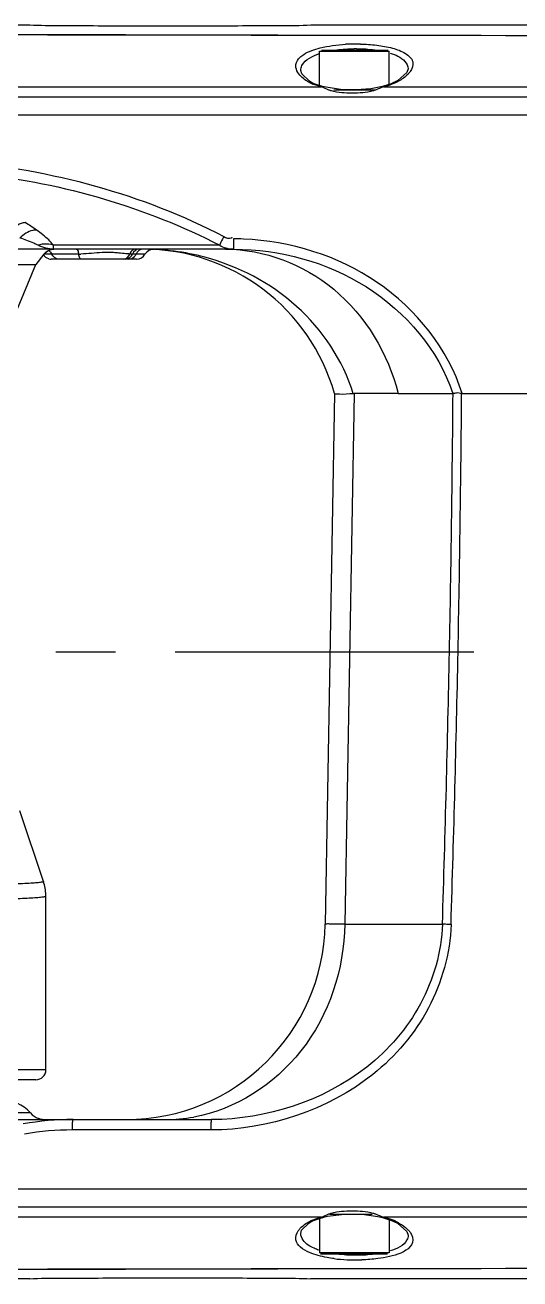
# Model space of a CAD drawing. Header units: millimetres. Extents: x 4086 to 8300, y 123 to 1549.
# Drawn here: x 6885.49 to 6897.92, y 989.29 to 1020.8 of the extents above; entities that cross this region are included whole.
import ezdxf

# ---------------------------------------------------------------- set-up
doc = ezdxf.new("R2010")
doc.units = ezdxf.units.MM
doc.linetypes.add('CENTER', pattern=[0.6, 0.375, -0.075, 0.075, -0.075])
doc.layers.add('中心线', color=7, linetype='Continuous')
doc.layers.add('外形图', color=7, linetype='Continuous')

msp = doc.modelspace()

# ---------------------------------------------------------------- linework, layer by layer
at = {"layer": '中心线', "linetype": 'CENTER', "ltscale": 20}
msp.add_line((6992.764, 1005.043), (6836.9537, 1005.043), dxfattribs=at)
at = {"layer": '外形图'}
for p, q in [((6885.609, 1020.793), (6882.864, 1020.793)), ((6890.014, 1020.7679), (6888.264, 1020.7679)), ((6892.889, 1019.2555), (6892.889, 1020.143)), ((6892.889, 1020.143), (6894.639, 1020.143)), ((6892.9353, 1020.168), (6894.614, 1020.168)), ((6894.639, 1019.3096), (6894.639, 1020.143)), ((6892.441, 1019.5719), (6892.4168, 1019.658)), ((6892.4169, 1019.651), (6892.4168, 1019.6572)), ((6895.112, 1019.701), (6895.112, 1019.6972)), ((6892.6334, 1019.388), (6892.441, 1019.5719)), ((6892.6986, 1019.3496), (6892.6334, 1019.388)), ((6892.6372, 1019.3523), (6892.6986, 1019.3496)), ((6892.7491, 1019.3249), (6892.7004, 1019.3486)), ((6894.7133, 1019.3328), (6894.4665, 1019.2557)), ((6894.7529, 1019.3511), (6894.7133, 1019.3328)), ((6894.8073, 1019.3524), (6894.7538, 1019.3515)), ((6894.8582, 1019.4089), (6894.7545, 1019.3518)), ((6892.424, 1019.246), (6892.499, 1019.246)), ((6892.499, 1019.246), (6892.7004, 1019.246)), ((6892.7004, 1019.246), (6892.889, 1019.246)), ((6892.9647, 1019.2555), (6892.7491, 1019.3249)), ((6892.889, 1019.246), (6892.9336, 1019.246)), ((6892.9644, 1019.2556), (6892.9647, 1019.2555)), ((6893.243, 1019.168), (6894.2925, 1019.168)), ((6894.4663, 1019.2556), (6894.1793, 1019.1921)), ((6894.4665, 1019.2557), (6894.4663, 1019.2556)), ((6894.4918, 1019.2459), (6894.4665, 1019.2557)), ((6894.4917, 1019.2446), (6894.7528, 1019.2446)), ((6894.7528, 1019.2446), (6895.0275, 1019.2446)), ((6892.2382, 1018.9952), (6892.424, 1018.9952)), ((6892.424, 1018.9952), (6892.4989, 1018.9952)), ((6892.4989, 1018.9952), (6892.8889, 1018.9952)), ((6892.8889, 1018.9952), (6892.9645, 1018.9952)), ((6892.9645, 1018.9952), (6893.7103, 1018.9952)), ((6893.7103, 1018.9952), (6894.4662, 1018.9951)), ((6894.4662, 1018.9951), (6894.6387, 1018.9951)), ((6894.6387, 1018.9951), (6895.0273, 1018.9951)), ((6864.219, 1018.543), (6886.2659, 1018.543)), ((6886.2659, 1018.543), (6888.2639, 1018.543)), ((6888.2639, 1018.543), (6890.0139, 1018.543)), ((6890.0139, 1018.543), (6892.0119, 1018.543)), ((6892.0119, 1018.543), (6926.4577, 1018.543)), ((6890.38, 1015.265), (6886.2028, 1015.265)), ((6890.5288, 1015.1669), (6885.201, 1015.1669)), ((6885.9649, 1015.0393), (6885.7658, 1014.7808)), ((6885.9649, 1015.0393), (6885.9658, 1015.0405)), ((6885.9917, 1015.0609), (6886.0129, 1015.0798)), ((6886.0201, 1015.0866), (6886.0318, 1015.0972)), ((6886.0273, 1015.0931), (6886.0567, 1015.1168)), ((6886.0567, 1015.1168), (6886.0885, 1015.1348)), ((6888.289, 1014.9169), (6886.1508, 1014.9169)), ((6886.1609, 1015.1624), (6886.2149, 1015.167)), ((6886.8402, 1015.0419), (6886.161, 1015.0419)), ((6888.1434, 1015.043), (6888.1187, 1015.0444)), ((6888.2782, 1015.0419), (6888.1884, 1015.0419)), ((6890.7348, 1015.1669), (6890.5288, 1015.1669)), ((6884.683, 1014.7808), (6885.7658, 1014.7808)), ((6885.0198, 1012.9769), (6885.7658, 1014.7808)), ((6893.264, 1011.543), (6893.0312, 998.2059)), ((6893.7547, 1011.543), (6893.5219, 998.2059)), ((6894.8639, 1011.543), (6893.7547, 1011.543)), ((6894.8639, 1011.543), (6896.2417, 1011.543)), ((6896.4578, 1011.543), (6933.5735, 1011.543)), ((6896.367, 1005.043), (6896.1509, 1005.0474)), ((6885.954, 999.2729), (6885.3614, 1001.0506)), ((6886.014, 998.9028), (6886.0133, 998.9427)), ((6886.014, 994.543), (6886.014, 998.9027)), ((6886.014, 998.9027), (6886.014, 998.9026)), ((6893.5219, 998.2059), (6895.9747, 998.2059)), ((6886.014, 994.543), (6871.1499, 994.543)), ((6885.764, 994.293), (6863.5773, 994.293)), ((6885.6257, 993.4598), (6883.3613, 993.4598)), ((6883.6525, 993.2931), (6890.1756, 993.2931)), ((6885.8305, 993.3218), (6885.8294, 993.3225)), ((6889.0133, 993.0323), (6886.6834, 993.0323)), ((6890.1643, 993.0323), (6889.0133, 993.0323)), ((6886.0131, 991.543), (6864.2189, 991.543)), ((6886.2659, 991.543), (6886.0131, 991.543)), ((6888.2639, 991.543), (6886.2659, 991.543)), ((6890.014, 991.543), (6888.2639, 991.543)), ((6890.4724, 991.543), (6890.014, 991.543)), ((6892.0119, 991.543), (6890.4724, 991.543)), ((6926.4993, 991.543), (6892.0119, 991.543)), ((6892.8889, 991.0908), (6892.4998, 991.0908)), ((6892.9645, 991.0908), (6892.8889, 991.0908)), ((6893.7112, 991.0909), (6892.9645, 991.0908)), ((6894.4661, 991.0909), (6893.7112, 991.0909)), ((6894.6387, 991.0909), (6894.4661, 991.0909)), ((6895.0287, 991.091), (6894.6387, 991.0909)), ((6895.1037, 991.091), (6895.0287, 991.091)), ((6892.7001, 990.8401), (6892.4998, 990.8401)), ((6892.6208, 990.6898), (6892.6985, 990.7363)), ((6892.6372, 990.7337), (6892.6985, 990.7363)), ((6892.889, 990.8401), (6892.7001, 990.8401)), ((6892.7001, 990.7373), (6892.7341, 990.7543)), ((6892.7341, 990.7543), (6892.9646, 990.8305)), ((6892.9337, 990.8401), (6892.889, 990.8401)), ((6892.889, 990.8305), (6892.889, 989.943)), ((6892.9645, 990.8305), (6893.0896, 990.8622)), ((6892.9645, 990.8305), (6892.9646, 990.8305)), ((6893.0896, 990.8622), (6893.5151, 990.915)), ((6893.1435, 990.918), (6894.2121, 990.918)), ((6893.5151, 990.915), (6893.9581, 990.9134)), ((6893.9581, 990.9134), (6894.3499, 990.859)), ((6894.3499, 990.859), (6894.4664, 990.8304)), ((6894.4661, 990.8305), (6894.6957, 990.7606)), ((6894.4918, 990.8402), (6894.4664, 990.8304)), ((6894.7539, 990.8414), (6894.4917, 990.8414)), ((6894.639, 990.7779), (6894.639, 989.943)), ((6894.6957, 990.7606), (6894.754, 990.7344)), ((6894.8073, 990.7336), (6894.7538, 990.7346)), ((6895.0289, 990.8414), (6894.7539, 990.8414)), ((6894.7544, 990.7342), (6894.8436, 990.6859)), ((6894.8436, 990.6859), (6895.08, 990.4796)), ((6892.4168, 990.4288), (6892.4169, 990.435)), ((6895.08, 990.4796), (6895.112, 990.3844)), ((6895.112, 990.3888), (6895.112, 990.3846)), ((6894.639, 989.943), (6892.889, 989.943)), ((6892.914, 989.918), (6894.5927, 989.918)), ((6885.609, 989.293), (6882.8811, 989.293)), ((6888.264, 989.3181), (6890.014, 989.3181))]:
    msp.add_line(p, q, dxfattribs=at)
for points in [[(6895.112, 1019.7011), (6895.0804, 1019.607), (6894.8582, 1019.4089)], [(6893.413, 1019.1751), (6893.0522, 1019.2334), (6892.9644, 1019.2556)], [(6894.1793, 1019.1921), (6893.8075, 1019.1694), (6893.413, 1019.1751)], [(6886.0318, 1015.0972), (6886.0788, 1015.1311), (6886.1609, 1015.1624)], [(6888.1884, 1015.0419), (6888.1666, 1015.0422), (6888.1434, 1015.043)], [(6893.736, 1011.5423), (6893.7453, 1011.5429), (6893.7547, 1011.543)], [(6886.014, 998.9027), (6886.0139, 998.9202), (6886.0133, 998.9427)], [(6892.4168, 990.428), (6892.4388, 990.5102), (6892.6208, 990.6898)]]:
    msp.add_lwpolyline(points, dxfattribs=at)
for centre, radius, start, end in [((6928.8363, 20389.7371), 19369.2232, 269.86413217, 269.98495875), ((6893.8085, 1015.6618), 4.6598, 88.67086, 93.26853), ((6893.8061, 1016.2576), 3.9467, 89.80347, 90.64549), ((6893.0861, 1020.2006), 0.9601, 245.54995, 247.63209), ((6894.1149, 1020.7381), 1.549, 296.55099, 299.26461), ((6894.0702, 1021.1036), 1.9049, 282.78703, 286.23604), ((6886.0259, 1014.6018), 0.6948, 103.97827, 107.34579), ((6890.6807, 1008.6505), 6.7759, 87.51809, 89.62329), ((6886.1511, 1015.1677), 0.2508, 256.14705, 269.94708), ((6886.8392, 1016.8427), 1.8007, 270.03379, 271.62268), ((6887.5758, 1011.7854), 3.2981, 91.31759, 92.57513), ((6887.5653, 1012.2273), 2.856, 87.08865, 91.31285), ((6887.54, 1011.7647), 3.3193, 85.86477, 87.05708), ((6887.4769, 1010.8997), 4.1865, 84.93037, 85.85719), ((6888.2782, 1007.9974), 7.0445, 89.68638, 89.99965), ((6888.289, 1015.1669), 0.25, 270, 329.04791), ((6888.4571, 1010.1669), 5, 15.96756, 90), ((6888.7178, 1014.9098), 0.25, 86.85356, 149.04791), ((6890.7401, 1015.8786), 0.7117, 266.20765, 269.56978), ((6329.8529, 1016.2083), 566.408, 358.870932, 359.528075), ((6329.1703, 1016.2152), 567.3067, 358.871584, 359.528268), ((6329.5899, 1016.2129), 566.671, 358.179013, 358.870989), ((6328.9319, 1016.2191), 567.5451, 358.180127, 358.871662), ((6884.8378, 998.9017), 1.1763, 1.99865, 18.3943), ((6888.032, 998.2931), 5, 270, 359), ((6885.764, 994.543), 0.25, 270, 0), ((6884.8804, 992.793), 1, 41.81532, 90), ((6886.6969, 986.0764), 7.2167, 90.00718, 99.99447), ((6885.9984, 993.7931), 0.5, 221.81532, 250.24535), ((6889.0121, 997.3795), 4.0864, 270.01709, 280.09963), ((6886.6841, 985.9659), 7.0663, 90.00626, 99.84861), ((6894.0702, 988.9823), 1.9051, 73.76612, 77.21312), ((6894.3052, 989.7022), 1.1474, 66.433, 69.42494), ((6894.3923, 989.9021), 0.9294, 63.47906, 66.42779), ((6894.1154, 989.3491), 1.5478, 60.6495, 63.44808), ((6893.7797, 993.9475), 4.1822, 262.77436, 267.25971), ((6893.8087, 994.4347), 4.6702, 267.18995, 271.74307), ((6928.842, -18384.0075), 19373.5797, 90.01505478, 90.1358542)]:
    msp.add_arc(centre, radius, start, end, dxfattribs=at)
for points, knots in [([(6888.264, 1020.7679), (6887.6378, 1020.7679), (6886.7531, 1020.7836), (6885.8675, 1020.7801), (6885.609, 1020.793)], [0, 0, 0, 0, 0.7075522, 1, 1, 1, 1]), ([(6892.669, 1020.793), (6892.4108, 1020.7754), (6891.5247, 1020.7893), (6890.6403, 1020.7679), (6890.014, 1020.7679)], [0, 0, 0, 0, 0.292441, 1, 1, 1, 1]), ([(6892.4004, 1019.9916), (6892.428, 1020.0172), (6892.5791, 1020.1284), (6892.7611, 1020.1877), (6892.9055, 1020.2237)], [0, 0, 0, 0, 0.2018256, 1, 1, 1, 1]), ([(6892.4167, 1019.658), (6892.4169, 1019.7002), (6892.4778, 1019.9219), (6892.7191, 1020.025), (6892.8879, 1020.08)], [0, 0, 0, 0, 0.1923447, 1, 1, 1, 1]), ([(6894.663, 1020.0943), (6894.7296, 1020.0736), (6894.916, 1020.0094), (6895.1126, 1019.8365), (6895.1122, 1019.7011)], [0, 0, 0, 0, 0.3396103, 1, 1, 1, 1]), ([(6895.0469, 1020.0853), (6895.1261, 1020.0363), (6895.2813, 1019.8968), (6895.2157, 1019.6966), (6895.1663, 1019.6286)], [0, 0, 0, 0, 0.5258737, 1, 1, 1, 1]), ([(6892.5457, 1019.4078), (6892.5027, 1019.4367), (6892.3756, 1019.5322), (6892.2749, 1019.7013), (6892.2934, 1019.8105)], [0, 0, 0, 0, 0.318771, 1, 1, 1, 1]), ([(6892.6372, 1019.3523), (6892.6212, 1019.3611), (6892.5903, 1019.3789), (6892.5602, 1019.398), (6892.5457, 1019.4078)], [0, 0, 0, 0, 0.5107182, 1, 1, 1, 1]), ([(6892.6888, 1019.3266), (6892.6798, 1019.3307), (6892.6625, 1019.3389), (6892.6454, 1019.3478), (6892.6372, 1019.3523)], [0, 0, 0, 0, 0.5091933, 1, 1, 1, 1]), ([(6895.1663, 1019.6286), (6895.1581, 1019.6174), (6895.1403, 1019.5949), (6895.1209, 1019.5737), (6895.1106, 1019.5631)], [0, 0, 0, 0, 0.48556, 1, 1, 1, 1]), ([(6892.9336, 1019.246), (6892.9385, 1019.2498), (6892.9482, 1019.2561), (6892.9597, 1019.2599), (6892.9652, 1019.26)], [0, 0, 0, 0, 0.526836, 1, 1, 1, 1]), ([(6893.188, 1019.1425), (6893.1765, 1019.146), (6893.1539, 1019.1533), (6893.1316, 1019.1615), (6893.1205, 1019.1658)], [0, 0, 0, 0, 0.5019946, 1, 1, 1, 1]), ([(6894.2292, 1019.1429), (6894.0616, 1019.093), (6893.7083, 1019.0849), (6893.3546, 1019.0922), (6893.188, 1019.1425)], [0, 0, 0, 0, 0.5010134, 1, 1, 1, 1]), ([(6894.2971, 1019.1658), (6894.2859, 1019.1616), (6894.2634, 1019.1536), (6894.2406, 1019.1463), (6894.2292, 1019.1429)], [0, 0, 0, 0, 0.4987821, 1, 1, 1, 1]), ([(6895.0273, 1018.9951), (6899.8106, 1018.9948), (6909.3781, 1018.9746), (6918.948, 1019.0291), (6923.7313, 1018.9106)], [0, 0, 0, 0, 0.4999262, 1, 1, 1, 1]), ([(6895.0275, 1019.2446), (6898.3583, 1019.2447), (6904.3303, 1019.2413), (6912.1304, 1019.2531), (6918.372, 1019.2255), (6921.9803, 1019.2885), (6923.7519, 1019.164)], [0, 0, 0, 0, 0.3478694, 0.6237322, 0.8145253, 1, 1, 1, 1]), ([(6885.4917, 1015.8336), (6885.4583, 1015.8336), (6885.2835, 1015.7884), (6885.1535, 1015.6491), (6885.0682, 1015.5346)], [0, 0, 0, 0, 0.1893832, 1, 1, 1, 1]), ([(6885.7802, 1015.6453), (6885.7479, 1015.6483), (6885.5887, 1015.6325), (6885.4511, 1015.5329), (6885.362, 1015.4454)], [0, 0, 0, 0, 0.2062683, 1, 1, 1, 1]), ([(6886.2159, 1015.1669), (6886.2077, 1015.1669), (6886.2113, 1015.2182), (6886.2041, 1015.2402), (6886.2028, 1015.265)], [0, 0, 0, 0, 0.2496546, 1, 1, 1, 1]), ([(6890.4827, 1015.4852), (6890.4706, 1015.462), (6890.4348, 1015.3895), (6890.3956, 1015.3176), (6890.38, 1015.265)], [0, 0, 0, 0, 0.3232826, 1, 1, 1, 1]), ([(6890.6759, 1015.4526), (6890.6795, 1015.4544), (6890.6867, 1015.4585), (6890.6937, 1015.4631), (6890.6971, 1015.4656)], [0, 0, 0, 0, 0.4862011, 1, 1, 1, 1]), ([(6890.7253, 1015.4263), (6890.7248, 1015.3656), (6890.7182, 1015.276), (6890.7344, 1015.2069), (6890.7278, 1015.1677), (6890.7348, 1015.167)], [0, 0, 0, 0, 0.7010899, 0.9195015, 1, 1, 1, 1]), ([(6896.4705, 1011.543), (6896.1198, 1012.6598), (6894.5231, 1014.6558), (6892.1508, 1015.3691), (6890.9742, 1015.4201)], [0, 0, 0, 0, 0.4984833, 1, 1, 1, 1]), ([(6885.9658, 1015.0405), (6885.9708, 1015.047), (6886.0227, 1015.1113), (6886.1045, 1015.1578), (6886.1788, 1015.1653)], [0, 0, 0, 0, 0.0982988, 1, 1, 1, 1]), ([(6886.161, 1015.0419), (6886.1474, 1015.0419), (6886.1213, 1015.0416), (6886.0952, 1015.0408), (6886.0827, 1015.0404)], [0, 0, 0, 0, 0.521589, 1, 1, 1, 1]), ([(6886.7766, 1015.1669), (6886.8066, 1015.1669), (6886.8276, 1015.101), (6886.8373, 1015.0593), (6886.8402, 1015.0419)], [0, 0, 0, 0, 0.6299801, 1, 1, 1, 1]), ([(6886.9039, 1014.9169), (6886.8739, 1014.9169), (6886.8529, 1014.9828), (6886.8432, 1015.0246), (6886.8402, 1015.0419)], [0, 0, 0, 0, 0.6299779, 1, 1, 1, 1]), ([(6888.1187, 1015.0444), (6888.1036, 1015.0454), (6888.0726, 1015.0478), (6888.0417, 1015.0507), (6888.0259, 1015.0523)], [0, 0, 0, 0, 0.4881896, 1, 1, 1, 1]), ([(6888.2456, 1015.1671), (6888.2366, 1015.1647), (6888.2188, 1015.158), (6888.2024, 1015.1481), (6888.1946, 1015.1424)], [0, 0, 0, 0, 0.486736, 1, 1, 1, 1]), ([(6888.2363, 1014.9799), (6888.2447, 1014.989), (6888.2603, 1015.0087), (6888.2728, 1015.0305), (6888.2782, 1015.0419)], [0, 0, 0, 0, 0.4950194, 1, 1, 1, 1]), ([(6888.5034, 1015.0383), (6888.4994, 1015.0383), (6888.4372, 1015.0414), (6888.375, 1015.0415), (6888.3168, 1015.0418)], [0, 0, 0, 0, 0.064515, 1, 1, 1, 1]), ([(6893.736, 1011.5424), (6893.475, 1012.3724), (6892.4566, 1013.9053), (6890.8458, 1014.7393), (6890.003, 1014.9647)], [0, 0, 0, 0, 0.4993295, 1, 1, 1, 1]), ([(6890.5288, 1015.1669), (6891.4939, 1015.1669), (6893.5313, 1014.3875), (6894.6074, 1012.5363), (6894.8639, 1011.543)], [0, 0, 0, 0, 0.4847474, 1, 1, 1, 1]), ([(6890.7348, 1015.167), (6891.8899, 1015.1595), (6894.2403, 1014.5443), (6895.8734, 1012.6312), (6896.2387, 1011.543)], [0, 0, 0, 0, 0.5015837, 1, 1, 1, 1]), ([(6893.2642, 1011.5423), (6893.2674, 1011.531), (6893.3238, 1011.5306), (6893.4615, 1011.5195), (6893.6201, 1011.5344), (6893.736, 1011.5423)], [0, 0, 0, 0, 0.0743117, 0.2653442, 1, 1, 1, 1]), ([(6896.2417, 1011.5433), (6896.2717, 1011.5433), (6896.3418, 1011.5739), (6896.416, 1011.5539), (6896.4578, 1011.5444)], [0, 0, 0, 0, 0.4115529, 1, 1, 1, 1]), ([(6885.954, 999.2729), (6885.954, 999.2699), (6885.943, 999.2643), (6885.9249, 999.2598), (6885.8915, 999.2537), (6885.8467, 999.2481), (6885.7884, 999.2421), (6885.6857, 999.2337), (6885.5257, 999.2237), (6885.2966, 999.2124), (6885.0187, 999.2014), (6884.6936, 999.1906), (6884.3226, 999.1803), (6883.9077, 999.1703), (6883.4509, 999.1609), (6882.9543, 999.1519), (6882.2199, 999.1404), (6881.2221, 999.1278), (6880.4025, 999.1202), (6879.9733, 999.1168)], [0, 0, 0, 0, 0.0014678, 0.0048529, 0.0103399, 0.0179555, 0.0277015, 0.0395715, 0.0696355, 0.108015, 0.1545293, 0.2089563, 0.2710335, 0.340462, 0.4169053, 0.4999936, 0.5893242, 0.7849525, 1, 1, 1, 1]), ([(6886.014, 998.9026), (6886.0139, 998.8995), (6886.0027, 998.894), (6885.9842, 998.8894), (6885.9503, 998.8833), (6885.905, 998.8777), (6885.8462, 998.8718), (6885.7426, 998.8633), (6885.5813, 998.8532), (6885.3506, 998.842), (6885.071, 998.831), (6884.7438, 998.8202), (6884.3707, 998.8098), (6883.9535, 998.7998), (6883.4941, 998.7904), (6882.9949, 998.7813), (6882.2566, 998.7698), (6881.2537, 998.7573), (6880.43, 998.7496), (6879.9987, 998.7462)], [0, 0, 0, 0, 0.0015054, 0.0049377, 0.0104696, 0.0181268, 0.0279115, 0.039817, 0.0699412, 0.1083664, 0.1549123, 0.2093566, 0.2714375, 0.3408559, 0.4172761, 0.5003289, 0.5896123, 0.7851145, 1, 1, 1, 1]), ([(6893.5219, 998.2059), (6893.5042, 997.0814), (6892.7936, 994.8369), (6890.7664, 993.5413), (6889.7287, 993.3564)], [0, 0, 0, 0, 0.5161903, 1, 1, 1, 1]), ([(6896.1908, 998.1953), (6896.1677, 997.4715), (6895.7611, 996.0153), (6893.8541, 993.7722), (6891.5968, 993.0323), (6890.1643, 993.0323)], [0, 0, 0, 0, 0.2512822, 0.5029086, 1, 1, 1, 1]), ([(6895.9747, 998.2059), (6895.9521, 997.5127), (6895.5549, 996.1186), (6893.7081, 993.9879), (6891.5474, 993.2931), (6890.1756, 993.2931)], [0, 0, 0, 0, 0.2513265, 0.5029161, 1, 1, 1, 1]), ([(6893.5219, 998.2059), (6893.451, 998.2052), (6893.3335, 998.2082), (6893.1661, 998.1952), (6893.098, 998.2167), (6893.0311, 998.1955), (6893.0312, 998.2059)], [0, 0, 0, 0, 0.4334045, 0.7468689, 0.9364928, 1, 1, 1, 1]), ([(6896.1908, 998.1953), (6896.1687, 998.196), (6896.0966, 998.1988), (6896.0245, 998.2016), (6895.9747, 998.2059)], [0, 0, 0, 0, 0.3068025, 1, 1, 1, 1]), ([(6885.9268, 993.2931), (6885.903, 993.2931), (6885.8686, 993.3), (6885.8388, 993.3163), (6885.8305, 993.3218)], [0, 0, 0, 0, 0.7049866, 1, 1, 1, 1]), ([(6886.6834, 993.0323), (6886.6832, 993.0935), (6886.6778, 993.1847), (6886.6941, 993.2525), (6886.689, 993.2931), (6886.696, 993.2931)], [0, 0, 0, 0, 0.7017241, 0.9201087, 1, 1, 1, 1]), ([(6890.1643, 993.0323), (6890.1641, 993.0935), (6890.1581, 993.1848), (6890.1748, 993.2523), (6890.1687, 993.2931), (6890.1756, 993.2931)], [0, 0, 0, 0, 0.7020852, 0.9204816, 1, 1, 1, 1]), ([(6893.1867, 990.9431), (6893.3533, 990.9936), (6893.707, 991.0011), (6894.0602, 990.9932), (6894.2278, 990.9436)], [0, 0, 0, 0, 0.4989073, 1, 1, 1, 1]), ([(6923.7313, 991.1754), (6918.9607, 991.0577), (6909.4163, 991.1111), (6899.8743, 991.0912), (6895.1037, 991.091)], [0, 0, 0, 0, 0.5000733, 1, 1, 1, 1]), ([(6892.3539, 990.4992), (6892.3691, 990.5209), (6892.4483, 990.6158), (6892.5524, 990.6872), (6892.6372, 990.7337)], [0, 0, 0, 0, 0.215139, 1, 1, 1, 1]), ([(6892.9337, 990.8401), (6892.9385, 990.8363), (6892.9483, 990.8299), (6892.9598, 990.8261), (6892.9653, 990.826)], [0, 0, 0, 0, 0.5272618, 1, 1, 1, 1]), ([(6893.1204, 990.9202), (6893.1312, 990.9244), (6893.1532, 990.9324), (6893.1755, 990.9397), (6893.1867, 990.9431)], [0, 0, 0, 0, 0.4980117, 1, 1, 1, 1]), ([(6894.2278, 990.9436), (6894.2395, 990.9401), (6894.2626, 990.9327), (6894.2855, 990.9245), (6894.2969, 990.9203)], [0, 0, 0, 0, 0.5012166, 1, 1, 1, 1]), ([(6923.7519, 990.922), (6921.9804, 990.7976), (6918.3723, 990.8606), (6912.131, 990.8329), (6904.3313, 990.8447), (6898.3597, 990.8414), (6895.0289, 990.8414)], [0, 0, 0, 0, 0.1854769, 0.3762699, 0.6521225, 1, 1, 1, 1]), ([(6892.7508, 990.0581), (6892.7007, 990.0804), (6892.5515, 990.1551), (6892.4173, 990.3122), (6892.4167, 990.428)], [0, 0, 0, 0, 0.3214843, 1, 1, 1, 1]), ([(6895.1122, 990.3845), (6895.1122, 990.3446), (6895.0552, 990.1345), (6894.8234, 990.0415), (6894.6632, 989.9918)], [0, 0, 0, 0, 0.1921281, 1, 1, 1, 1]), ([(6895.1082, 990.5254), (6895.1183, 990.5151), (6895.1373, 990.4946), (6895.1549, 990.4728), (6895.1631, 990.4619)], [0, 0, 0, 0, 0.5139952, 1, 1, 1, 1]), ([(6893.2536, 989.7985), (6893.195, 989.806), (6892.9864, 989.838), (6892.779, 989.8898), (6892.6388, 989.9493)], [0, 0, 0, 0, 0.2795011, 1, 1, 1, 1]), ([(6895.0576, 990.0075), (6895.0161, 989.9808), (6894.7946, 989.8697), (6894.5476, 989.8226), (6894.352, 989.7975)], [0, 0, 0, 0, 0.2000143, 1, 1, 1, 1]), ([(6885.609, 989.293), (6885.8672, 989.3107), (6886.7534, 989.2968), (6887.6378, 989.3181), (6888.264, 989.3181)], [0, 0, 0, 0, 0.292441, 1, 1, 1, 1]), ([(6890.014, 989.3181), (6890.6403, 989.3181), (6891.525, 989.3024), (6892.4105, 989.306), (6892.669, 989.293)], [0, 0, 0, 0, 0.7075522, 1, 1, 1, 1])]:
    msp.add_open_spline(points, degree=3, knots=knots, dxfattribs=at)
for points in [[(6923.7516, 1020.793), (6913.3907, 1020.7977), (6903.0299, 1020.793), (6892.669, 1020.793)], [(6923.7515, 1020.5049), (6910.1222, 1020.5255), (6896.4928, 1020.5235), (6882.8634, 1020.5543)], [(6892.9055, 1020.2237), (6893.0075, 1020.2491), (6893.1113, 1020.268), (6893.2154, 1020.2825)], [(6893.2154, 1020.2825), (6893.324, 1020.2975), (6893.4333, 1020.3078), (6893.5428, 1020.314)], [(6893.9166, 1020.3204), (6894.0525, 1020.3172), (6894.1884, 1020.3083), (6894.3234, 1020.2921)], [(6894.3234, 1020.2921), (6894.4572, 1020.276), (6894.5907, 1020.2529), (6894.7207, 1020.2176)], [(6892.2934, 1019.8105), (6892.305, 1019.8797), (6892.349, 1019.9439), (6892.4004, 1019.9916)], [(6893.3188, 1020.1735), (6893.4655, 1020.1928), (6893.6137, 1020.2025), (6893.7616, 1020.2041)], [(6893.8196, 1020.2044), (6893.9719, 1020.2038), (6894.1246, 1020.1948), (6894.2757, 1020.1752)], [(6894.7207, 1020.2176), (6894.8339, 1020.1868), (6894.9471, 1020.1471), (6895.0469, 1020.0853)], [(6894.8073, 1019.3524), (6894.7421, 1019.3198), (6894.6728, 1019.2951), (6894.6028, 1019.2746)], [(6895.1106, 1019.5631), (6895.0415, 1019.4924), (6894.9583, 1019.4351), (6894.8721, 1019.3867)], [(6875.3917, 1019.2504), (6881.0691, 1019.2469), (6886.7466, 1019.2463), (6892.424, 1019.246)], [(6892.9336, 1019.246), (6892.8613, 1019.2631), (6892.7895, 1019.2844), (6892.7208, 1019.3128)], [(6893.1205, 1019.1658), (6893.0572, 1019.19), (6892.9963, 1019.22), (6892.9336, 1019.246)], [(6894.4918, 1019.2459), (6894.4264, 1019.2205), (6894.3629, 1019.1903), (6894.2971, 1019.1658)], [(6875.3792, 1018.997), (6880.9988, 1018.9958), (6886.6185, 1018.9955), (6892.2382, 1018.9952)], [(6883.8568, 1017.3654), (6886.1447, 1017.1748), (6888.4453, 1016.5435), (6890.4827, 1015.4852)], [(6884.3752, 1017.0544), (6886.4508, 1016.8221), (6888.5238, 1016.2225), (6890.38, 1015.265)], [(6885.7802, 1015.6453), (6885.6865, 1015.7118), (6885.59, 1015.7742), (6885.4917, 1015.8336)], [(6886.0857, 1015.3968), (6885.9915, 1015.4883), (6885.8872, 1015.5693), (6885.7802, 1015.6453)], [(6885.7104, 1015.3166), (6885.5968, 1015.3658), (6885.4797, 1015.4069), (6885.362, 1015.4454)], [(6885.8188, 1015.265), (6885.7835, 1015.2839), (6885.7471, 1015.3007), (6885.7104, 1015.3166)], [(6886.2159, 1015.1669), (6886.0796, 1015.1669), (6885.939, 1015.2006), (6885.8188, 1015.265)], [(6885.9769, 1015.2946), (6885.9369, 1015.2921), (6885.897, 1015.2857), (6885.8581, 1015.276)], [(6886.2028, 1015.265), (6886.1312, 1015.2902), (6886.0527, 1015.2994), (6885.9769, 1015.2946)], [(6886.2028, 1015.265), (6886.1684, 1015.3126), (6886.1279, 1015.3559), (6886.0857, 1015.3968)], [(6890.38, 1015.265), (6890.4739, 1015.2093), (6890.5841, 1015.1757), (6890.693, 1015.1685)], [(6890.4827, 1015.4852), (6890.5407, 1015.4551), (6890.6177, 1015.4229), (6890.6759, 1015.4526)], [(6886.091, 1014.9242), (6886.0358, 1014.9378), (6885.983, 1014.9734), (6885.9493, 1015.0191)], [(6886.0827, 1015.0404), (6886.0431, 1015.0391), (6886.0035, 1015.0363), (6885.964, 1015.0382)], [(6886.0857, 1015.1334), (6886.118, 1015.1106), (6886.1441, 1015.0776), (6886.161, 1015.0419)], [(6886.3393, 1014.9169), (6886.2667, 1014.9169), (6886.1922, 1014.9764), (6886.161, 1015.0419)], [(6887.4276, 1015.0801), (6887.2482, 1015.0721), (6887.0697, 1015.0476), (6886.8902, 1015.0427)], [(6888.0259, 1015.0523), (6887.9662, 1015.0581), (6887.9066, 1015.0646), (6887.8468, 1015.0699)], [(6887.9735, 1014.9169), (6888.0379, 1014.9169), (6888.0961, 1014.9841), (6888.1187, 1015.0444)], [(6888.0247, 1014.9169), (6888.0933, 1014.9169), (6888.1609, 1014.979), (6888.1884, 1015.0419)], [(6888.0994, 1014.9169), (6888.1496, 1014.9169), (6888.202, 1014.9431), (6888.2363, 1014.9799)], [(6888.1946, 1015.1424), (6888.1611, 1015.1183), (6888.1356, 1015.0821), (6888.1187, 1015.0444)], [(6888.3521, 1015.1669), (6888.2835, 1015.1669), (6888.2159, 1015.1049), (6888.1884, 1015.0419)], [(6888.4571, 1015.1669), (6888.3844, 1015.1669), (6888.3096, 1015.1076), (6888.2782, 1015.0419)], [(6890.003, 1014.9647), (6889.5009, 1015.0989), (6888.9768, 1015.1664), (6888.4571, 1015.1669)], [(6892.4998, 991.0908), (6886.7929, 991.0905), (6881.086, 991.0903), (6875.3792, 991.0891)], [(6892.4998, 990.8401), (6886.7971, 990.8397), (6881.0944, 990.8391), (6875.3917, 990.8357)], [(6892.6372, 990.7337), (6892.695, 990.7654), (6892.7572, 990.7892), (6892.8201, 990.809)], [(6892.8201, 990.809), (6892.8575, 990.8208), (6892.8955, 990.831), (6892.9337, 990.8401)], [(6892.9337, 990.8401), (6892.9962, 990.866), (6893.0571, 990.8961), (6893.1204, 990.9202)], [(6894.2969, 990.9203), (6894.3627, 990.8958), (6894.4263, 990.8656), (6894.4918, 990.8402)], [(6894.6028, 990.8115), (6894.6384, 990.801), (6894.6737, 990.7895), (6894.7084, 990.7764)], [(6894.8741, 990.6982), (6894.908, 990.6791), (6894.9412, 990.6586), (6894.9733, 990.6366)], [(6892.2945, 990.269), (6892.2793, 990.3468), (6892.3085, 990.4343), (6892.3539, 990.4992)], [(6894.9733, 990.6366), (6895.0213, 990.6036), (6895.0673, 990.5669), (6895.1082, 990.5254)], [(6895.1631, 990.4619), (6895.2157, 990.3911), (6895.2508, 990.2894), (6895.226, 990.2048)], [(6892.4093, 990.0863), (6892.3555, 990.134), (6892.3084, 990.1984), (6892.2945, 990.269)], [(6892.6388, 989.9493), (6892.5568, 989.9841), (6892.4761, 990.0273), (6892.4093, 990.0863)], [(6892.8694, 990.0122), (6892.8292, 990.0258), (6892.7896, 990.041), (6892.7508, 990.0581)], [(6895.226, 990.2048), (6895.2016, 990.1218), (6895.1303, 990.0543), (6895.0576, 990.0075)], [(6893.8214, 989.8817), (6893.6534, 989.881), (6893.4848, 989.8906), (6893.3182, 989.9127)], [(6894.274, 989.9106), (6894.1241, 989.8912), (6893.9726, 989.8823), (6893.8214, 989.8817)], [(6894.352, 989.7975), (6894.2189, 989.7804), (6894.0848, 989.7707), (6893.9507, 989.7666)], [(6882.8634, 989.5317), (6896.4928, 989.5626), (6910.1222, 989.5605), (6923.7515, 989.5811)], [(6923.7516, 989.2931), (6913.3907, 989.2884), (6903.0299, 989.293), (6892.669, 989.293)]]:
    msp.add_open_spline(points, degree=3, dxfattribs=at)

doc.saveas('drawing.dxf')
